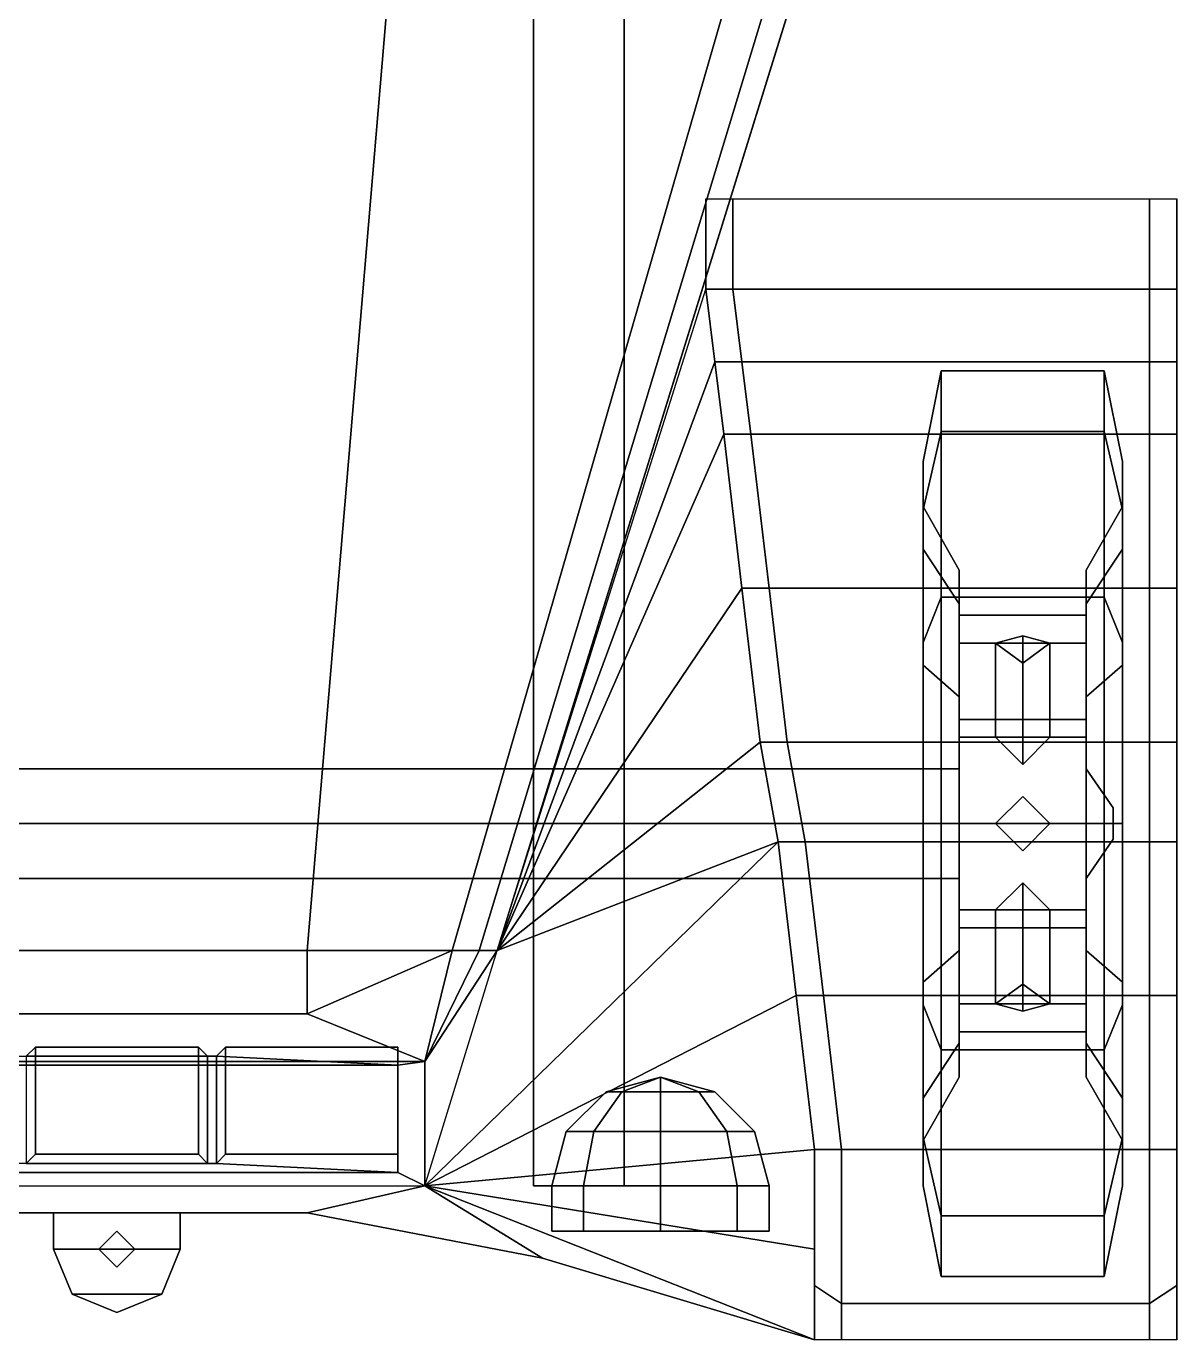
# Model space of a CAD drawing. Header units: millimetres. Extents: x -1.2 to 1.2, y -3.3 to 8.
# Drawn here: x -0.1 to 1.17, y -3.3 to -1.85 of the extents above; entities that cross this region are included whole.
import ezdxf

# ---------------------------------------------------------------- set-up
doc = ezdxf.new("R2010")
doc.units = ezdxf.units.MM
for name, color, linetype in [('cab', 3, 'Continuous'), ('fenders', 6, 'Continuous'), ('frame', 5, 'Continuous'), ('wheels', 2, 'Continuous')]:
    doc.layers.add(name, color=color, linetype=linetype)

msp = doc.modelspace()

# ---------------------------------------------------------------- linework, layer by layer
at = {"layer": 'cab'}
for points in [[(-0.33, -1.45, 1.81), (-0.21, -2.87, 1.66), (0.21, -2.87, 1.66), (0.33, -1.45, 1.81)], [(0.33, -1.45, 1.81), (0.21, -2.87, 1.66), (0.37, -2.87, 1.64), (0.78, -1.45, 1.75)], [(0.37, -2.87, 1.64), (0.4, -2.87, 1.62), (0.83, -1.45, 1.71), (0.78, -1.45, 1.75)], [(0.4, -2.87, 1.62), (0.42, -2.87, 1.58), (0.86, -1.45, 1.65), (0.83, -1.45, 1.71)], [(0.42, -2.87, 1.58), (0.42, -2.87, 0.93), (0.798, -1.65, 1.19), (0.86, -1.45, 1.65)], [(0.42, -2.87, 0.93), (0.42, -2.87, 0.93), (0.7639, -1.76, 0.93), (0.798, -1.65, 1.19)], [(-0.21, -2.87, 1.66), (-0.21, -2.94, 1.64), (0.21, -2.94, 1.64), (0.21, -2.87, 1.66)], [(0.21, -2.87, 1.66), (0.21, -2.94, 1.64), (0.37, -2.87, 1.64)], [(0.21, -2.94, 1.64), (0.34, -2.9927, 1.58), (0.37, -2.87, 1.64)], [(0.34, -2.9927, 1.58), (0.34, -3.13, 0.93), (0.42, -2.87, 0.93), (0.42, -2.87, 1.58)], [(0.4, -2.87, 1.62), (0.34, -2.9927, 1.58), (0.42, -2.87, 1.58)], [(0.37, -2.87, 1.64), (0.34, -2.9927, 1.58), (0.4, -2.87, 1.62)], [(-0.21, -2.94, 1.64), (-0.34, -2.9927, 1.58), (0.34, -2.9927, 1.58), (0.21, -2.94, 1.64)], [(-0.31, -2.9969, 1.56), (-0.11, -2.9869, 1.56), (0.11, -2.9869, 1.56), (0.31, -2.9969, 1.56)], [(-0.1, -2.9869, 1.56), (-0.1, -3.1052, 1), (-0.09, -3.0952, 1), (-0.09, -2.9769, 1.56)], [(-0.1, -2.9869, 1.56), (-0.09, -2.9769, 1.56), (0.09, -2.9769, 1.56), (0.1, -2.9869, 1.56)], [(-0.09, -2.9769, 1.56), (-0.09, -3.0952, 1), (0.09, -3.0952, 1), (0.09, -2.9769, 1.56)], [(0.09, -2.9769, 1.56), (0.09, -3.0952, 1), (0.1, -3.1052, 1), (0.1, -2.9869, 1.56)], [(0.1, -2.9869, 1.56), (0.1, -3.1052, 1), (0.11, -3.1052, 1), (0.11, -2.9869, 1.56)], [(0.11, -2.9869, 1.56), (0.11, -3.1052, 1), (0.12, -3.0952, 1), (0.12, -2.9769, 1.56)], [(0.11, -2.9869, 1.56), (0.12, -2.9769, 1.56), (0.31, -2.9769, 1.56), (0.31, -2.9969, 1.56)], [(0.12, -2.9769, 1.56), (0.12, -3.0952, 1), (0.31, -3.0952, 1), (0.31, -2.9769, 1.56)], [(0.31, -2.9769, 1.56), (0.31, -3.0952, 1), (0.31, -3.1152, 1), (0.31, -2.9969, 1.56)], [(-0.34, -2.9927, 1.58), (-0.31, -2.9969, 1.56), (0.31, -2.9969, 1.56), (0.34, -2.9927, 1.58)], [(0.31, -2.9969, 1.56), (0.31, -3.1152, 1), (0.34, -3.13, 0.93), (0.34, -2.9927, 1.58)], [(0.6, -3.01, 1.08), (0.54, -3.0261, 1.08), (0.5576, -3.0261, 1.1224), (0.6, -3.01, 1.08)], [(0.6, -3.01, 1.08), (0.5576, -3.0261, 1.0376), (0.54, -3.0261, 1.08), (0.6, -3.01, 1.08)], [(0.6, -3.01, 1.08), (0.5576, -3.0261, 1.1224), (0.6, -3.0261, 1.14), (0.6, -3.01, 1.08)], [(0.6, -3.01, 1.08), (0.6, -3.0261, 1.02), (0.5576, -3.0261, 1.0376), (0.6, -3.01, 1.08)], [(0.6, -3.01, 1.08), (0.6424, -3.0261, 1.1224), (0.66, -3.0261, 1.08), (0.6, -3.01, 1.08)], [(0.6, -3.01, 1.08), (0.6, -3.0261, 1.14), (0.6424, -3.0261, 1.1224), (0.6, -3.01, 1.08)], [(0.6, -3.01, 1.08), (0.6424, -3.0261, 1.0376), (0.6, -3.0261, 1.02), (0.6, -3.01, 1.08)], [(0.6, -3.01, 1.08), (0.66, -3.0261, 1.08), (0.6424, -3.0261, 1.0376), (0.6, -3.01, 1.08)], [(0.54, -3.0261, 1.08), (0.4961, -3.07, 1.08), (0.5265, -3.07, 1.1535), (0.5576, -3.0261, 1.1224)], [(0.5576, -3.0261, 1.0376), (0.5265, -3.07, 1.0065), (0.4961, -3.07, 1.08), (0.54, -3.0261, 1.08)], [(0.6, -3.0261, 1.02), (0.6, -3.07, 0.9761), (0.5265, -3.07, 1.0065), (0.5576, -3.0261, 1.0376)], [(0.5576, -3.0261, 1.1224), (0.5265, -3.07, 1.1535), (0.6, -3.07, 1.1839), (0.6, -3.0261, 1.14)], [(0.6424, -3.0261, 1.0376), (0.6735, -3.07, 1.0065), (0.6, -3.07, 0.9761), (0.6, -3.0261, 1.02)], [(0.6, -3.0261, 1.14), (0.6, -3.07, 1.1839), (0.6735, -3.07, 1.1535), (0.6424, -3.0261, 1.1224)], [(0.6424, -3.0261, 1.1224), (0.6735, -3.07, 1.1535), (0.7039, -3.07, 1.08), (0.66, -3.0261, 1.08)], [(0.66, -3.0261, 1.08), (0.7039, -3.07, 1.08), (0.6735, -3.07, 1.0065), (0.6424, -3.0261, 1.0376)], [(0.4961, -3.07, 1.08), (0.48, -3.13, 1.08), (0.5151, -3.13, 1.1649), (0.5265, -3.07, 1.1535)], [(0.5265, -3.07, 1.0065), (0.5151, -3.13, 0.9951), (0.48, -3.13, 1.08), (0.4961, -3.07, 1.08)], [(0.6, -3.07, 0.9761), (0.6, -3.13, 0.96), (0.5151, -3.13, 0.9951), (0.5265, -3.07, 1.0065)], [(0.5265, -3.07, 1.1535), (0.5151, -3.13, 1.1649), (0.6, -3.13, 1.2), (0.6, -3.07, 1.1839)], [(0.6735, -3.07, 1.0065), (0.6849, -3.13, 0.9951), (0.6, -3.13, 0.96), (0.6, -3.07, 0.9761)], [(0.6, -3.07, 1.1839), (0.6, -3.13, 1.2), (0.6849, -3.13, 1.1649), (0.6735, -3.07, 1.1535)], [(0.6735, -3.07, 1.1535), (0.6849, -3.13, 1.1649), (0.72, -3.13, 1.08), (0.7039, -3.07, 1.08)], [(0.7039, -3.07, 1.08), (0.72, -3.13, 1.08), (0.6849, -3.13, 0.9951), (0.6735, -3.07, 1.0065)], [(-0.09, -3.0952, 1), (-0.1, -3.1052, 1), (0.1, -3.1052, 1), (0.09, -3.0952, 1)], [(0.12, -3.0952, 1), (0.11, -3.1052, 1), (0.31, -3.1152, 1), (0.31, -3.0952, 1)], [(-0.31, -3.1152, 1), (-0.34, -3.13, 0.93), (0.34, -3.13, 0.93), (0.31, -3.1152, 1)], [(-0.11, -3.1052, 1), (-0.31, -3.1152, 1), (0.31, -3.1152, 1), (0.11, -3.1052, 1)], [(0.5151, -3.13, 1.1649), (0.48, -3.13, 1.08), (0.48, -3.18, 1.08), (0.5151, -3.18, 1.1649)], [(0.48, -3.13, 1.08), (0.5151, -3.13, 0.9951), (0.5151, -3.18, 0.9951), (0.48, -3.18, 1.08)], [(0.5151, -3.13, 0.9951), (0.6, -3.13, 0.96), (0.6, -3.18, 0.96), (0.5151, -3.18, 0.9951)], [(0.6, -3.13, 1.2), (0.5151, -3.13, 1.1649), (0.5151, -3.18, 1.1649), (0.6, -3.18, 1.2)], [(0.6, -3.13, 0.96), (0.6849, -3.13, 0.9951), (0.6849, -3.18, 0.9951), (0.6, -3.18, 0.96)], [(0.6849, -3.13, 1.1649), (0.6, -3.13, 1.2), (0.6, -3.18, 1.2), (0.6849, -3.18, 1.1649)], [(0.72, -3.13, 1.08), (0.6849, -3.13, 1.1649), (0.6849, -3.18, 1.1649), (0.72, -3.18, 1.08)], [(0.6849, -3.13, 0.9951), (0.72, -3.13, 1.08), (0.72, -3.18, 1.08), (0.6849, -3.18, 0.9951)], [(0.48, -3.18, 1.08), (0.6849, -3.18, 1.1649), (0.6, -3.18, 1.2), (0.5151, -3.18, 1.1649)], [(0.5151, -3.18, 0.9951), (0.72, -3.18, 1.08), (0.6849, -3.18, 1.1649), (0.48, -3.18, 1.08)], [(0.6, -3.18, 0.96), (0.6849, -3.18, 0.9951), (0.72, -3.18, 1.08), (0.5151, -3.18, 0.9951)]]:
    msp.add_3dface(points, dxfattribs=at)
at = {"layer": 'fenders'}
for points in [[(0.68, -2.14, 0.89), (0.65, -2.14, 0.8), (0.65, -2.04, 0.61), (0.68, -2.04, 0.7)], [(0.65, -2.14, 0.8), (0.65, -2.14, 0.68), (0.65, -2.04, 0.49), (0.65, -2.04, 0.61)], [(1.14, -2.14, 0.89), (0.68, -2.14, 0.89), (0.68, -2.04, 0.7), (1.14, -2.04, 0.7)], [(1.17, -2.14, 0.8), (1.14, -2.14, 0.89), (1.14, -2.04, 0.7), (1.17, -2.04, 0.61)], [(1.17, -2.14, 0.68), (1.17, -2.14, 0.8), (1.17, -2.04, 0.61), (1.17, -2.04, 0.49)], [(0.42, -2.87, 0.93), (0.65, -2.14, 0.92), (0.66, -2.22, 0.92), (0.42, -2.87, 0.93)], [(0.66, -2.22, 0.99), (0.66, -2.22, 0.92), (0.65, -2.14, 0.68), (0.65, -2.14, 0.8)], [(0.69, -2.22, 1.04), (0.66, -2.22, 0.99), (0.65, -2.14, 0.8), (0.68, -2.14, 0.89)], [(1.14, -2.22, 1.04), (0.69, -2.22, 1.04), (0.68, -2.14, 0.89), (1.14, -2.14, 0.89)], [(1.17, -2.22, 0.99), (1.14, -2.22, 1.04), (1.14, -2.14, 0.89), (1.17, -2.14, 0.8)], [(1.17, -2.22, 0.92), (1.17, -2.22, 0.99), (1.17, -2.14, 0.8), (1.17, -2.14, 0.68)], [(0.42, -2.87, 0.93), (0.66, -2.22, 0.92), (0.67, -2.3, 0.92), (0.42, -2.87, 0.93)], [(0.7, -2.3, 1.13), (0.67, -2.3, 1.08), (0.66, -2.22, 0.99), (0.69, -2.22, 1.04)], [(0.67, -2.3, 1.08), (0.67, -2.3, 0.92), (0.66, -2.22, 0.92), (0.66, -2.22, 0.99)], [(1.14, -2.3, 1.13), (0.7, -2.3, 1.13), (0.69, -2.22, 1.04), (1.14, -2.22, 1.04)], [(1.17, -2.3, 1.08), (1.14, -2.3, 1.13), (1.14, -2.22, 1.04), (1.17, -2.22, 0.99)], [(1.17, -2.3, 1.01), (1.17, -2.3, 1.08), (1.17, -2.22, 0.99), (1.17, -2.22, 0.92)], [(0.42, -2.87, 0.93), (0.67, -2.3, 0.92), (0.69, -2.47, 0.92), (0.42, -2.87, 0.93)], [(0.72, -2.47, 1.24), (0.69, -2.47, 1.19), (0.67, -2.3, 1.08), (0.7, -2.3, 1.13)], [(0.69, -2.47, 1.19), (0.69, -2.47, 0.92), (0.67, -2.3, 0.92), (0.67, -2.3, 1.08)], [(1.14, -2.47, 1.24), (0.72, -2.47, 1.24), (0.7, -2.3, 1.13), (1.14, -2.3, 1.13)], [(1.17, -2.47, 1.19), (1.14, -2.47, 1.24), (1.14, -2.3, 1.13), (1.17, -2.3, 1.08)], [(1.17, -2.47, 1.12), (1.17, -2.47, 1.19), (1.17, -2.3, 1.08), (1.17, -2.3, 1.01)], [(0.42, -2.87, 0.93), (0.69, -2.47, 0.92), (0.71, -2.64, 0.92), (0.42, -2.87, 0.93)], [(0.71, -2.64, 1.24), (0.71, -2.64, 0.92), (0.69, -2.47, 0.92), (0.69, -2.47, 1.19)], [(0.74, -2.64, 1.29), (0.71, -2.64, 1.24), (0.69, -2.47, 1.19), (0.72, -2.47, 1.24)], [(1.14, -2.64, 1.29), (0.74, -2.64, 1.29), (0.72, -2.47, 1.24), (1.14, -2.47, 1.24)], [(1.17, -2.64, 1.24), (1.14, -2.64, 1.29), (1.14, -2.47, 1.24), (1.17, -2.47, 1.19)], [(1.17, -2.64, 1.17), (1.17, -2.64, 1.24), (1.17, -2.47, 1.19), (1.17, -2.47, 1.12)], [(0.42, -2.87, 0.93), (0.71, -2.64, 0.92), (0.73, -2.75, 0.92), (0.42, -2.87, 0.93)], [(0.73, -2.75, 1.24), (0.73, -2.75, 0.92), (0.71, -2.64, 0.92), (0.71, -2.64, 1.24)], [(0.76, -2.75, 1.29), (0.73, -2.75, 1.24), (0.71, -2.64, 1.24), (0.74, -2.64, 1.29)], [(1.14, -2.75, 1.29), (0.76, -2.75, 1.29), (0.74, -2.64, 1.29), (1.14, -2.64, 1.29)], [(1.17, -2.75, 1.24), (1.14, -2.75, 1.29), (1.14, -2.64, 1.29), (1.17, -2.64, 1.24)], [(1.17, -2.75, 1.17), (1.17, -2.75, 1.24), (1.17, -2.64, 1.24), (1.17, -2.64, 1.17)], [(0.34, -3.13, 0.93), (0.73, -2.75, 0.92), (0.75, -2.92, 0.92), (0.34, -3.13, 0.93)], [(0.34, -3.13, 0.93), (0.42, -2.87, 0.93), (0.73, -2.75, 0.92), (0.34, -3.13, 0.93)], [(0.75, -2.92, 1.21), (0.75, -2.92, 0.92), (0.73, -2.75, 0.92), (0.73, -2.75, 1.24)], [(0.78, -2.92, 1.26), (0.75, -2.92, 1.21), (0.73, -2.75, 1.24), (0.76, -2.75, 1.29)], [(1.14, -2.92, 1.26), (0.78, -2.92, 1.26), (0.76, -2.75, 1.29), (1.14, -2.75, 1.29)], [(1.17, -2.92, 1.21), (1.14, -2.92, 1.26), (1.14, -2.75, 1.29), (1.17, -2.75, 1.24)], [(1.17, -2.92, 1.14), (1.17, -2.92, 1.21), (1.17, -2.75, 1.24), (1.17, -2.75, 1.17)], [(0.34, -3.13, 0.93), (0.75, -2.92, 0.92), (0.77, -3.09, 0.92), (0.34, -3.13, 0.93)], [(0.77, -3.09, 1.12), (0.77, -3.09, 0.92), (0.75, -2.92, 0.92), (0.75, -2.92, 1.21)], [(0.8, -3.09, 1.17), (0.77, -3.09, 1.12), (0.75, -2.92, 1.21), (0.78, -2.92, 1.26)], [(1.14, -3.09, 1.17), (0.8, -3.09, 1.17), (0.78, -2.92, 1.26), (1.14, -2.92, 1.26)], [(1.17, -3.09, 1.12), (1.14, -3.09, 1.17), (1.14, -2.92, 1.26), (1.17, -2.92, 1.21)], [(1.17, -3.09, 1.05), (1.17, -3.09, 1.12), (1.17, -2.92, 1.21), (1.17, -2.92, 1.14)], [(0.34, -3.13, 0.93), (0.77, -3.09, 0.92), (0.77, -3.2, 0.91), (0.34, -3.13, 0.93)], [(0.8, -3.26, 1.04), (0.77, -3.24, 0.99), (0.77, -3.09, 1.12), (0.8, -3.09, 1.17)], [(0.77, -3.24, 0.99), (0.77, -3.2, 0.91), (0.77, -3.09, 0.92), (0.77, -3.09, 1.12)], [(1.14, -3.26, 1.04), (0.8, -3.26, 1.04), (0.8, -3.09, 1.17), (1.14, -3.09, 1.17)], [(1.17, -3.24, 0.99), (1.14, -3.26, 1.04), (1.14, -3.09, 1.17), (1.17, -3.09, 1.12)], [(1.17, -3.2, 0.91), (1.17, -3.24, 0.99), (1.17, -3.09, 1.12), (1.17, -3.09, 1.05)], [(0.34, -3.13, 0.93), (0.21, -3.16, 0.89), (-0.21, -3.16, 0.89), (-0.34, -3.13, 0.93)], [(0.34, -3.13, 0.93), (0.47, -3.21, 0.89), (0.21, -3.16, 0.89), (0.34, -3.13, 0.93)], [(0.34, -3.13, 0.93), (0.77, -3.3, 0.89), (0.47, -3.21, 0.89), (0.34, -3.13, 0.93)], [(0.34, -3.13, 0.93), (0.77, -3.2, 0.91), (0.77, -3.3, 0.89), (0.34, -3.13, 0.93)], [(0.21, -3.16, 0.89), (0.21, -3.16, 0.78), (-0.21, -3.16, 0.78), (-0.21, -3.16, 0.89)], [(0.47, -3.21, 0.89), (0.47, -3.21, 0.78), (0.21, -3.16, 0.78), (0.21, -3.16, 0.89)], [(0.77, -3.3, 0.89), (0.77, -3.3, 0.89), (0.77, -3.2, 0.91), (0.77, -3.24, 0.99)], [(1.17, -3.27, 0.78), (1.17, -3.3, 0.86), (1.17, -3.24, 0.99), (1.17, -3.2, 0.91)], [(0.77, -3.3, 0.89), (0.77, -3.3, 0.78), (0.47, -3.21, 0.78), (0.47, -3.21, 0.89)], [(0.8, -3.3, 0.95), (0.77, -3.3, 0.89), (0.77, -3.24, 0.99), (0.8, -3.26, 1.04)], [(1.17, -3.3, 0.86), (1.14, -3.3, 0.95), (1.14, -3.26, 1.04), (1.17, -3.24, 0.99)], [(1.14, -3.3, 0.95), (0.8, -3.3, 0.95), (0.8, -3.26, 1.04), (1.14, -3.26, 1.04)]]:
    msp.add_3dface(points, dxfattribs=at)
at = {"layer": 'frame'}
for points in [[(0.56, 2.96, 0.53), (0.56, -3.13, 0.53), (0.46, -3.13, 0.53), (0.46, 2.86, 0.53)], [(0.56, -3.13, 0.93), (0.56, -3.13, 0.53), (0.56, 2.96, 0.53), (0.56, 2.96, 0.93)], [(0.46, 2.86, 0.53), (0.46, -3.13, 0.53), (0.46, -3.13, 0.93), (0.46, 2.86, 0.93)], [(0.93, -2.73, 0.56), (0.93, -2.6694, 0.525), (-0.93, -2.6694, 0.525), (-0.93, -2.73, 0.56)], [(0.93, -2.6694, 0.525), (0.93, -2.6694, 0.455), (-0.93, -2.6694, 0.455), (-0.93, -2.6694, 0.525)], [(0.93, -2.6694, 0.455), (0.93, -2.73, 0.42), (-0.93, -2.73, 0.42), (-0.93, -2.6694, 0.455)], [(0.93, -2.73, 0.42), (0.93, -2.7906, 0.455), (-0.93, -2.7906, 0.455), (-0.93, -2.73, 0.42)], [(0.93, -2.7906, 0.525), (0.93, -2.73, 0.56), (-0.93, -2.73, 0.56), (-0.93, -2.7906, 0.525)], [(0.93, -2.7906, 0.455), (0.93, -2.7906, 0.525), (-0.93, -2.7906, 0.525), (-0.93, -2.7906, 0.455)], [(0.46, -3.13, 0.93), (0.46, -3.13, 0.53), (0.56, -3.13, 0.53), (0.56, -3.13, 0.93)], [(-0.07, -3.2, 0.89), (-0.07, -3.16, 0.89), (-0.07, -3.16, 0.87), (-0.07, -3.2, 0.87)], [(-0.07, -3.2, 0.8), (-0.07, -3.16, 0.8), (-0.07, -3.16, 0.78), (-0.07, -3.2, 0.78)], [(0.07, -3.2, 0.8), (0.07, -3.16, 0.8), (-0.07, -3.16, 0.8), (-0.07, -3.2, 0.8)], [(0.07, -3.2, 0.89), (0.07, -3.16, 0.89), (-0.07, -3.16, 0.89), (-0.07, -3.2, 0.89)], [(0.07, -3.16, 0.89), (0.07, -3.2, 0.89), (0.07, -3.2, 0.87), (0.07, -3.16, 0.87)], [(0.07, -3.16, 0.8), (0.07, -3.2, 0.8), (0.07, -3.2, 0.78), (0.07, -3.16, 0.78)], [(0, -3.18, 0.8), (-0.02, -3.2, 0.8), (-0.02, -3.2, 0.87), (0, -3.18, 0.87)], [(0.02, -3.2, 0.8), (0, -3.18, 0.8), (0, -3.18, 0.87), (0.02, -3.2, 0.87)], [(-0.0495, -3.2495, 0.89), (-0.07, -3.2, 0.89), (-0.07, -3.2, 0.87), (-0.0495, -3.2495, 0.87)], [(-0.0495, -3.2495, 0.8), (-0.07, -3.2, 0.8), (-0.07, -3.2, 0.78), (-0.0495, -3.2495, 0.78)], [(0.0495, -3.2495, 0.8), (0.07, -3.2, 0.8), (-0.07, -3.2, 0.8), (-0.0495, -3.2495, 0.8)], [(0.0495, -3.2495, 0.89), (0.07, -3.2, 0.89), (-0.07, -3.2, 0.89), (-0.0495, -3.2495, 0.89)], [(-0.02, -3.2, 0.8), (0, -3.22, 0.8), (0, -3.22, 0.87), (-0.02, -3.2, 0.87)], [(0, -3.22, 0.8), (0.02, -3.2, 0.8), (0.02, -3.2, 0.87), (0, -3.22, 0.87)], [(0.07, -3.2, 0.89), (0.0495, -3.2495, 0.89), (0.0495, -3.2495, 0.87), (0.07, -3.2, 0.87)], [(0.07, -3.2, 0.8), (0.0495, -3.2495, 0.8), (0.0495, -3.2495, 0.78), (0.07, -3.2, 0.78)], [(0, -3.27, 0.89), (-0.0495, -3.2495, 0.89), (-0.0495, -3.2495, 0.87), (0, -3.27, 0.87)], [(0, -3.27, 0.8), (-0.0495, -3.2495, 0.8), (-0.0495, -3.2495, 0.78), (0, -3.27, 0.78)], [(0, -3.27, 0.8), (0.0495, -3.2495, 0.8), (-0.0495, -3.2495, 0.8), (0, -3.27, 0.8)], [(0, -3.27, 0.89), (0.0495, -3.2495, 0.89), (-0.0495, -3.2495, 0.89), (0, -3.27, 0.89)], [(0.0495, -3.2495, 0.89), (0, -3.27, 0.89), (0, -3.27, 0.87), (0.0495, -3.2495, 0.87)], [(0.0495, -3.2495, 0.8), (0, -3.27, 0.8), (0, -3.27, 0.78), (0.0495, -3.2495, 0.78)]]:
    msp.add_3dface(points, dxfattribs=at)
at = {"layer": 'wheels'}
for points in [[(0.91, -2.23, 0.49), (0.91, -2.297, 0.24), (0.89, -2.3836, 0.29), (0.89, -2.33, 0.49)], [(0.91, -2.297, 0.74), (0.91, -2.23, 0.49), (0.89, -2.33, 0.49), (0.89, -2.3836, 0.69)], [(0.91, -2.297, 0.24), (0.91, -2.23, 0.49), (1.09, -2.23, 0.49), (1.09, -2.297, 0.24)], [(0.91, -2.23, 0.49), (0.91, -2.297, 0.74), (1.09, -2.297, 0.74), (1.09, -2.23, 0.49)], [(1.09, -2.297, 0.24), (1.09, -2.23, 0.49), (1.11, -2.33, 0.49), (1.11, -2.3836, 0.29)], [(1.09, -2.23, 0.49), (1.09, -2.297, 0.74), (1.11, -2.3836, 0.69), (1.11, -2.33, 0.49)], [(0.91, -2.48, 0.923), (0.91, -2.297, 0.74), (0.89, -2.3836, 0.69), (0.89, -2.53, 0.8364)], [(0.91, -2.297, 0.24), (0.91, -2.48, 0.057), (0.89, -2.53, 0.1436), (0.89, -2.3836, 0.29)], [(0.91, -2.297, 0.74), (0.91, -2.48, 0.923), (1.09, -2.48, 0.923), (1.09, -2.297, 0.74)], [(0.91, -2.48, 0.057), (0.91, -2.297, 0.24), (1.09, -2.297, 0.24), (1.09, -2.48, 0.057)], [(1.09, -2.297, 0.74), (1.09, -2.48, 0.923), (1.11, -2.53, 0.8364), (1.11, -2.3836, 0.69)], [(1.09, -2.48, 0.057), (1.09, -2.297, 0.24), (1.11, -2.3836, 0.29), (1.11, -2.53, 0.1436)], [(0.89, -2.33, 0.49), (0.89, -2.3836, 0.29), (0.89, -2.4269, 0.315), (0.89, -2.38, 0.49)], [(0.89, -2.3836, 0.69), (0.89, -2.33, 0.49), (0.89, -2.38, 0.49), (0.89, -2.4269, 0.665)], [(1.11, -2.3836, 0.29), (1.11, -2.33, 0.49), (1.11, -2.38, 0.49), (1.11, -2.4269, 0.315)], [(1.11, -2.33, 0.49), (1.11, -2.3836, 0.69), (1.11, -2.4269, 0.665), (1.11, -2.38, 0.49)], [(0.89, -2.38, 0.49), (0.89, -2.4269, 0.315), (0.93, -2.4875, 0.35), (0.93, -2.45, 0.49)], [(0.89, -2.4269, 0.665), (0.89, -2.38, 0.49), (0.93, -2.45, 0.49), (0.93, -2.4875, 0.63)], [(0.89, -2.3836, 0.29), (0.89, -2.53, 0.1436), (0.89, -2.555, 0.1869), (0.89, -2.4269, 0.315)], [(0.89, -2.53, 0.8364), (0.89, -2.3836, 0.69), (0.89, -2.4269, 0.665), (0.89, -2.555, 0.7931)], [(1.11, -2.4269, 0.315), (1.11, -2.38, 0.49), (1.07, -2.45, 0.49), (1.07, -2.4875, 0.35)], [(1.11, -2.38, 0.49), (1.11, -2.4269, 0.665), (1.07, -2.4875, 0.63), (1.07, -2.45, 0.49)], [(1.11, -2.53, 0.1436), (1.11, -2.3836, 0.29), (1.11, -2.4269, 0.315), (1.11, -2.555, 0.1869)], [(1.11, -2.3836, 0.69), (1.11, -2.53, 0.8364), (1.11, -2.555, 0.7931), (1.11, -2.4269, 0.665)], [(0.89, -2.4269, 0.315), (0.89, -2.555, 0.1869), (0.93, -2.59, 0.2475), (0.93, -2.4875, 0.35)], [(0.89, -2.555, 0.7931), (0.89, -2.4269, 0.665), (0.93, -2.4875, 0.63), (0.93, -2.59, 0.7325)], [(1.11, -2.555, 0.1869), (1.11, -2.4269, 0.315), (1.07, -2.4875, 0.35), (1.07, -2.59, 0.2475)], [(1.11, -2.4269, 0.665), (1.11, -2.555, 0.7931), (1.07, -2.59, 0.7325), (1.07, -2.4875, 0.63)], [(0.93, -2.45, 0.49), (0.93, -2.4875, 0.35), (0.93, -2.5308, 0.375), (0.93, -2.5, 0.49)], [(0.93, -2.4875, 0.63), (0.93, -2.45, 0.49), (0.93, -2.5, 0.49), (0.93, -2.5308, 0.605)], [(1.07, -2.4875, 0.35), (1.07, -2.45, 0.49), (1.07, -2.5, 0.49), (1.07, -2.5308, 0.375)], [(1.07, -2.45, 0.49), (1.07, -2.4875, 0.63), (1.07, -2.5308, 0.605), (1.07, -2.5, 0.49)], [(0.91, -2.48, 0.057), (0.91, -2.73, -0.01), (0.89, -2.73, 0.09), (0.89, -2.53, 0.1436)], [(0.91, -2.73, 0.99), (0.91, -2.48, 0.923), (0.89, -2.53, 0.8364), (0.89, -2.73, 0.89)], [(0.91, -2.73, -0.01), (0.91, -2.48, 0.057), (1.09, -2.48, 0.057), (1.09, -2.73, -0.01)], [(0.91, -2.48, 0.923), (0.91, -2.73, 0.99), (1.09, -2.73, 0.99), (1.09, -2.48, 0.923)], [(1.09, -2.73, -0.01), (1.09, -2.48, 0.057), (1.11, -2.53, 0.1436), (1.11, -2.73, 0.09)], [(1.09, -2.48, 0.923), (1.09, -2.73, 0.99), (1.11, -2.73, 0.89), (1.11, -2.53, 0.8364)], [(0.93, -2.4875, 0.35), (0.93, -2.59, 0.2475), (0.93, -2.615, 0.2908), (0.93, -2.5308, 0.375)], [(0.93, -2.59, 0.7325), (0.93, -2.4875, 0.63), (0.93, -2.5308, 0.605), (0.93, -2.615, 0.6892)], [(1.07, -2.59, 0.2475), (1.07, -2.4875, 0.35), (1.07, -2.5308, 0.375), (1.07, -2.615, 0.2908)], [(1.07, -2.4875, 0.63), (1.07, -2.59, 0.7325), (1.07, -2.615, 0.6892), (1.07, -2.5308, 0.605)], [(0.93, -2.5, 0.49), (0.93, -2.5308, 0.375), (1.07, -2.5308, 0.375), (1.07, -2.5, 0.49)], [(0.93, -2.5308, 0.605), (0.93, -2.5, 0.49), (1.07, -2.5, 0.49), (1.07, -2.5308, 0.605)], [(1, -2.5228, 0.405), (0.97, -2.5308, 0.375), (0.97, -2.6347, 0.435), (1, -2.6347, 0.4696)], [(0.97, -2.5308, 0.605), (1, -2.5228, 0.575), (1, -2.6347, 0.5104), (0.97, -2.6347, 0.545)], [(1.03, -2.5308, 0.375), (1, -2.5228, 0.405), (1, -2.6347, 0.4696), (1.03, -2.6347, 0.435)], [(1, -2.5228, 0.575), (1.03, -2.5308, 0.605), (1.03, -2.6347, 0.545), (1, -2.6347, 0.5104)], [(0.89, -2.73, 0.89), (0.89, -2.53, 0.8364), (0.89, -2.555, 0.7931), (0.89, -2.73, 0.84)], [(0.89, -2.53, 0.1436), (0.89, -2.73, 0.09), (0.89, -2.73, 0.14), (0.89, -2.555, 0.1869)], [(0.93, -2.5308, 0.375), (0.93, -2.615, 0.2908), (1.07, -2.615, 0.2908), (1.07, -2.5308, 0.375)], [(0.93, -2.615, 0.6892), (0.93, -2.5308, 0.605), (1.07, -2.5308, 0.605), (1.07, -2.615, 0.6892)], [(0.97, -2.5308, 0.375), (1, -2.5528, 0.353), (1, -2.6647, 0.4177), (0.97, -2.6347, 0.435)], [(1, -2.5528, 0.627), (0.97, -2.5308, 0.605), (0.97, -2.6347, 0.545), (1, -2.6647, 0.5623)], [(1, -2.5528, 0.353), (1.03, -2.5308, 0.375), (1.03, -2.6347, 0.435), (1, -2.6647, 0.4177)], [(1.03, -2.5308, 0.605), (1, -2.5528, 0.627), (1, -2.6647, 0.5623), (1.03, -2.6347, 0.545)], [(1.11, -2.53, 0.8364), (1.11, -2.73, 0.89), (1.11, -2.73, 0.84), (1.11, -2.555, 0.7931)], [(1.11, -2.73, 0.09), (1.11, -2.53, 0.1436), (1.11, -2.555, 0.1869), (1.11, -2.73, 0.14)], [(0.89, -2.555, 0.1869), (0.89, -2.73, 0.14), (0.93, -2.73, 0.21), (0.93, -2.59, 0.2475)], [(0.89, -2.73, 0.84), (0.89, -2.555, 0.7931), (0.93, -2.59, 0.7325), (0.93, -2.73, 0.77)], [(1.11, -2.73, 0.14), (1.11, -2.555, 0.1869), (1.07, -2.59, 0.2475), (1.07, -2.73, 0.21)], [(1.11, -2.555, 0.7931), (1.11, -2.73, 0.84), (1.07, -2.73, 0.77), (1.07, -2.59, 0.7325)], [(0.93, -2.59, 0.2475), (0.93, -2.73, 0.21), (0.93, -2.73, 0.26), (0.93, -2.615, 0.2908)], [(0.93, -2.73, 0.77), (0.93, -2.59, 0.7325), (0.93, -2.615, 0.6892), (0.93, -2.73, 0.72)], [(1.07, -2.73, 0.21), (1.07, -2.59, 0.2475), (1.07, -2.615, 0.2908), (1.07, -2.73, 0.26)], [(1.07, -2.59, 0.7325), (1.07, -2.73, 0.77), (1.07, -2.73, 0.72), (1.07, -2.615, 0.6892)], [(0.93, -2.615, 0.2908), (0.93, -2.73, 0.26), (1.07, -2.73, 0.26), (1.07, -2.615, 0.2908)], [(0.93, -2.73, 0.72), (0.93, -2.615, 0.6892), (1.07, -2.615, 0.6892), (1.07, -2.73, 0.72)], [(0.93, -2.6347, 0.435), (0.93, -2.6347, 0.545), (1.07, -2.6347, 0.545), (1.07, -2.6347, 0.435)], [(0.93, -2.6347, 0.545), (0.93, -2.6347, 0.435), (0.93, -2.6694, 0.455), (0.93, -2.6694, 0.525)], [(0.93, -2.73, 0.38), (0.93, -2.6347, 0.435), (1.07, -2.6347, 0.435), (1.07, -2.73, 0.38)], [(0.93, -2.6347, 0.435), (0.93, -2.73, 0.38), (0.93, -2.73, 0.42), (0.93, -2.6694, 0.455)], [(0.93, -2.6347, 0.545), (0.93, -2.73, 0.6), (1.07, -2.73, 0.6), (1.07, -2.6347, 0.545)], [(0.93, -2.73, 0.6), (0.93, -2.6347, 0.545), (0.93, -2.6694, 0.525), (0.93, -2.73, 0.56)], [(1.07, -2.6347, 0.435), (1.07, -2.6347, 0.545), (1.07, -2.6694, 0.525), (1.07, -2.6694, 0.455)], [(1.07, -2.73, 0.38), (1.07, -2.6347, 0.435), (1.07, -2.6694, 0.455), (1.07, -2.73, 0.42)], [(1.07, -2.6347, 0.545), (1.07, -2.73, 0.6), (1.07, -2.73, 0.56), (1.07, -2.6694, 0.525)], [(1.07, -2.73, 0.42), (1.07, -2.6694, 0.455), (1.1, -2.7127, 0.48), (1.1, -2.73, 0.47)], [(1.07, -2.6694, 0.455), (1.07, -2.6694, 0.525), (1.1, -2.7127, 0.5), (1.1, -2.7127, 0.48)], [(1.07, -2.6694, 0.525), (1.07, -2.73, 0.56), (1.1, -2.73, 0.51), (1.1, -2.7127, 0.5)], [(1, -2.7, 0.268), (0.97, -2.73, 0.26), (0.97, -2.73, 0.38), (1, -2.7, 0.3973)], [(0.97, -2.73, 0.72), (1, -2.7, 0.712), (1, -2.7, 0.5827), (0.97, -2.73, 0.6)], [(1.03, -2.73, 0.26), (1, -2.7, 0.268), (1, -2.7, 0.3973), (1.03, -2.73, 0.38)], [(1, -2.7, 0.712), (1.03, -2.73, 0.72), (1.03, -2.73, 0.6), (1, -2.7, 0.5827)], [(1.1, -2.73, 0.51), (1.1, -2.73, 0.47), (1.1, -2.7127, 0.48), (1.1, -2.7127, 0.5)], [(0.91, -2.73, -0.01), (0.91, -2.98, 0.057), (0.89, -2.93, 0.1436), (0.89, -2.73, 0.09)], [(0.89, -2.93, 0.8364), (0.89, -2.73, 0.89), (0.89, -2.73, 0.84), (0.89, -2.905, 0.7931)], [(0.91, -2.98, 0.923), (0.91, -2.73, 0.99), (0.89, -2.73, 0.89), (0.89, -2.93, 0.8364)], [(0.89, -2.73, 0.14), (0.89, -2.905, 0.1869), (0.93, -2.87, 0.2475), (0.93, -2.73, 0.21)], [(0.89, -2.73, 0.09), (0.89, -2.93, 0.1436), (0.89, -2.905, 0.1869), (0.89, -2.73, 0.14)], [(0.89, -2.905, 0.7931), (0.89, -2.73, 0.84), (0.93, -2.73, 0.77), (0.93, -2.87, 0.7325)], [(0.91, -2.98, 0.057), (0.91, -2.73, -0.01), (1.09, -2.73, -0.01), (1.09, -2.98, 0.057)], [(0.91, -2.73, 0.99), (0.91, -2.98, 0.923), (1.09, -2.98, 0.923), (1.09, -2.73, 0.99)], [(0.93, -2.73, 0.21), (0.93, -2.87, 0.2475), (0.93, -2.845, 0.2908), (0.93, -2.73, 0.26)], [(0.93, -2.73, 0.26), (0.93, -2.845, 0.2908), (1.07, -2.845, 0.2908), (1.07, -2.73, 0.26)], [(0.93, -2.8253, 0.435), (0.93, -2.73, 0.38), (1.07, -2.73, 0.38), (1.07, -2.8253, 0.435)], [(0.93, -2.73, 0.38), (0.93, -2.8253, 0.435), (0.93, -2.7906, 0.455), (0.93, -2.73, 0.42)], [(0.93, -2.73, 0.6), (0.93, -2.8253, 0.545), (1.07, -2.8253, 0.545), (1.07, -2.73, 0.6)], [(0.93, -2.8253, 0.545), (0.93, -2.73, 0.6), (0.93, -2.73, 0.56), (0.93, -2.7906, 0.525)], [(0.93, -2.845, 0.6892), (0.93, -2.73, 0.72), (1.07, -2.73, 0.72), (1.07, -2.845, 0.6892)], [(0.93, -2.87, 0.7325), (0.93, -2.73, 0.77), (0.93, -2.73, 0.72), (0.93, -2.845, 0.6892)], [(0.97, -2.73, 0.26), (1, -2.76, 0.268), (1, -2.76, 0.3973), (0.97, -2.73, 0.38)], [(1, -2.76, 0.712), (0.97, -2.73, 0.72), (0.97, -2.73, 0.6), (1, -2.76, 0.5827)], [(1, -2.76, 0.268), (1.03, -2.73, 0.26), (1.03, -2.73, 0.38), (1, -2.76, 0.3973)], [(1.03, -2.73, 0.72), (1, -2.76, 0.712), (1, -2.76, 0.5827), (1.03, -2.73, 0.6)], [(1.07, -2.7906, 0.455), (1.07, -2.73, 0.42), (1.1, -2.73, 0.47), (1.1, -2.7473, 0.48)], [(1.11, -2.905, 0.1869), (1.11, -2.73, 0.14), (1.07, -2.73, 0.21), (1.07, -2.87, 0.2475)], [(1.07, -2.87, 0.2475), (1.07, -2.73, 0.21), (1.07, -2.73, 0.26), (1.07, -2.845, 0.2908)], [(1.07, -2.8253, 0.435), (1.07, -2.73, 0.38), (1.07, -2.73, 0.42), (1.07, -2.7906, 0.455)], [(1.07, -2.73, 0.6), (1.07, -2.8253, 0.545), (1.07, -2.7906, 0.525), (1.07, -2.73, 0.56)], [(1.07, -2.73, 0.56), (1.07, -2.7906, 0.525), (1.1, -2.7473, 0.5), (1.1, -2.73, 0.51)], [(1.11, -2.73, 0.84), (1.11, -2.905, 0.7931), (1.07, -2.87, 0.7325), (1.07, -2.73, 0.77)], [(1.07, -2.73, 0.77), (1.07, -2.87, 0.7325), (1.07, -2.845, 0.6892), (1.07, -2.73, 0.72)], [(1.09, -2.98, 0.057), (1.09, -2.73, -0.01), (1.11, -2.73, 0.09), (1.11, -2.93, 0.1436)], [(1.09, -2.73, 0.99), (1.09, -2.98, 0.923), (1.11, -2.93, 0.8364), (1.11, -2.73, 0.89)], [(1.1, -2.7473, 0.5), (1.1, -2.7473, 0.48), (1.1, -2.73, 0.47), (1.1, -2.73, 0.51)], [(1.11, -2.73, 0.89), (1.11, -2.93, 0.8364), (1.11, -2.905, 0.7931), (1.11, -2.73, 0.84)], [(1.11, -2.93, 0.1436), (1.11, -2.73, 0.09), (1.11, -2.73, 0.14), (1.11, -2.905, 0.1869)], [(1.07, -2.7906, 0.525), (1.07, -2.7906, 0.455), (1.1, -2.7473, 0.48), (1.1, -2.7473, 0.5)], [(0.93, -2.8253, 0.435), (0.93, -2.8253, 0.545), (0.93, -2.7906, 0.525), (0.93, -2.7906, 0.455)], [(1, -2.9072, 0.353), (0.97, -2.9292, 0.375), (0.97, -2.8253, 0.435), (1, -2.7953, 0.4177)], [(0.97, -2.9292, 0.605), (1, -2.9072, 0.627), (1, -2.7953, 0.5623), (0.97, -2.8253, 0.545)], [(1.03, -2.9292, 0.375), (1, -2.9072, 0.353), (1, -2.7953, 0.4177), (1.03, -2.8253, 0.435)], [(1, -2.9072, 0.627), (1.03, -2.9292, 0.605), (1.03, -2.8253, 0.545), (1, -2.7953, 0.5623)], [(1.07, -2.8253, 0.545), (1.07, -2.8253, 0.435), (1.07, -2.7906, 0.455), (1.07, -2.7906, 0.525)], [(0.93, -2.8253, 0.545), (0.93, -2.8253, 0.435), (1.07, -2.8253, 0.435), (1.07, -2.8253, 0.545)], [(0.97, -2.9292, 0.375), (1, -2.9372, 0.405), (1, -2.8253, 0.4696), (0.97, -2.8253, 0.435)], [(1, -2.9372, 0.575), (0.97, -2.9292, 0.605), (0.97, -2.8253, 0.545), (1, -2.8253, 0.5104)], [(1, -2.9372, 0.405), (1.03, -2.9292, 0.375), (1.03, -2.8253, 0.435), (1, -2.8253, 0.4696)], [(1.03, -2.9292, 0.605), (1, -2.9372, 0.575), (1, -2.8253, 0.5104), (1.03, -2.8253, 0.545)], [(0.93, -2.845, 0.2908), (0.93, -2.9292, 0.375), (1.07, -2.9292, 0.375), (1.07, -2.845, 0.2908)], [(0.93, -2.87, 0.2475), (0.93, -2.9725, 0.35), (0.93, -2.9292, 0.375), (0.93, -2.845, 0.2908)], [(0.93, -2.9292, 0.605), (0.93, -2.845, 0.6892), (1.07, -2.845, 0.6892), (1.07, -2.9292, 0.605)], [(0.93, -2.9725, 0.63), (0.93, -2.87, 0.7325), (0.93, -2.845, 0.6892), (0.93, -2.9292, 0.605)], [(1.07, -2.9725, 0.35), (1.07, -2.87, 0.2475), (1.07, -2.845, 0.2908), (1.07, -2.9292, 0.375)], [(1.07, -2.87, 0.7325), (1.07, -2.9725, 0.63), (1.07, -2.9292, 0.605), (1.07, -2.845, 0.6892)], [(0.89, -2.905, 0.1869), (0.89, -3.0331, 0.315), (0.93, -2.9725, 0.35), (0.93, -2.87, 0.2475)], [(0.89, -3.0331, 0.665), (0.89, -2.905, 0.7931), (0.93, -2.87, 0.7325), (0.93, -2.9725, 0.63)], [(1.11, -3.0331, 0.315), (1.11, -2.905, 0.1869), (1.07, -2.87, 0.2475), (1.07, -2.9725, 0.35)], [(1.11, -2.905, 0.7931), (1.11, -3.0331, 0.665), (1.07, -2.9725, 0.63), (1.07, -2.87, 0.7325)], [(0.89, -2.93, 0.1436), (0.89, -3.0764, 0.29), (0.89, -3.0331, 0.315), (0.89, -2.905, 0.1869)], [(0.89, -3.0764, 0.69), (0.89, -2.93, 0.8364), (0.89, -2.905, 0.7931), (0.89, -3.0331, 0.665)], [(1.11, -3.0764, 0.29), (1.11, -2.93, 0.1436), (1.11, -2.905, 0.1869), (1.11, -3.0331, 0.315)], [(1.11, -2.93, 0.8364), (1.11, -3.0764, 0.69), (1.11, -3.0331, 0.665), (1.11, -2.905, 0.7931)], [(0.91, -3.163, 0.74), (0.91, -2.98, 0.923), (0.89, -2.93, 0.8364), (0.89, -3.0764, 0.69)], [(0.91, -2.98, 0.057), (0.91, -3.163, 0.24), (0.89, -3.0764, 0.29), (0.89, -2.93, 0.1436)], [(0.93, -2.9292, 0.375), (0.93, -2.96, 0.49), (1.07, -2.96, 0.49), (1.07, -2.9292, 0.375)], [(0.93, -2.9725, 0.35), (0.93, -3.01, 0.49), (0.93, -2.96, 0.49), (0.93, -2.9292, 0.375)], [(0.93, -2.96, 0.49), (0.93, -2.9292, 0.605), (1.07, -2.9292, 0.605), (1.07, -2.96, 0.49)], [(0.93, -3.01, 0.49), (0.93, -2.9725, 0.63), (0.93, -2.9292, 0.605), (0.93, -2.96, 0.49)], [(1.07, -3.01, 0.49), (1.07, -2.9725, 0.35), (1.07, -2.9292, 0.375), (1.07, -2.96, 0.49)], [(1.07, -2.9725, 0.63), (1.07, -3.01, 0.49), (1.07, -2.96, 0.49), (1.07, -2.9292, 0.605)], [(1.09, -2.98, 0.923), (1.09, -3.163, 0.74), (1.11, -3.0764, 0.69), (1.11, -2.93, 0.8364)], [(1.09, -3.163, 0.24), (1.09, -2.98, 0.057), (1.11, -2.93, 0.1436), (1.11, -3.0764, 0.29)], [(0.89, -3.0331, 0.315), (0.89, -3.08, 0.49), (0.93, -3.01, 0.49), (0.93, -2.9725, 0.35)], [(0.89, -3.08, 0.49), (0.89, -3.0331, 0.665), (0.93, -2.9725, 0.63), (0.93, -3.01, 0.49)], [(1.11, -3.08, 0.49), (1.11, -3.0331, 0.315), (1.07, -2.9725, 0.35), (1.07, -3.01, 0.49)], [(1.11, -3.0331, 0.665), (1.11, -3.08, 0.49), (1.07, -3.01, 0.49), (1.07, -2.9725, 0.63)], [(0.91, -2.98, 0.923), (0.91, -3.163, 0.74), (1.09, -3.163, 0.74), (1.09, -2.98, 0.923)], [(0.91, -3.163, 0.24), (0.91, -2.98, 0.057), (1.09, -2.98, 0.057), (1.09, -3.163, 0.24)], [(0.89, -3.0764, 0.29), (0.89, -3.13, 0.49), (0.89, -3.08, 0.49), (0.89, -3.0331, 0.315)], [(0.89, -3.13, 0.49), (0.89, -3.0764, 0.69), (0.89, -3.0331, 0.665), (0.89, -3.08, 0.49)], [(1.11, -3.13, 0.49), (1.11, -3.0764, 0.29), (1.11, -3.0331, 0.315), (1.11, -3.08, 0.49)], [(1.11, -3.0764, 0.69), (1.11, -3.13, 0.49), (1.11, -3.08, 0.49), (1.11, -3.0331, 0.665)], [(0.91, -3.163, 0.24), (0.91, -3.23, 0.49), (0.89, -3.13, 0.49), (0.89, -3.0764, 0.29)], [(0.91, -3.23, 0.49), (0.91, -3.163, 0.74), (0.89, -3.0764, 0.69), (0.89, -3.13, 0.49)], [(1.09, -3.23, 0.49), (1.09, -3.163, 0.24), (1.11, -3.0764, 0.29), (1.11, -3.13, 0.49)], [(1.09, -3.163, 0.74), (1.09, -3.23, 0.49), (1.11, -3.13, 0.49), (1.11, -3.0764, 0.69)], [(0.91, -3.23, 0.49), (0.91, -3.163, 0.24), (1.09, -3.163, 0.24), (1.09, -3.23, 0.49)], [(0.91, -3.163, 0.74), (0.91, -3.23, 0.49), (1.09, -3.23, 0.49), (1.09, -3.163, 0.74)]]:
    msp.add_3dface(points, dxfattribs=at)

doc.saveas('drawing.dxf')
